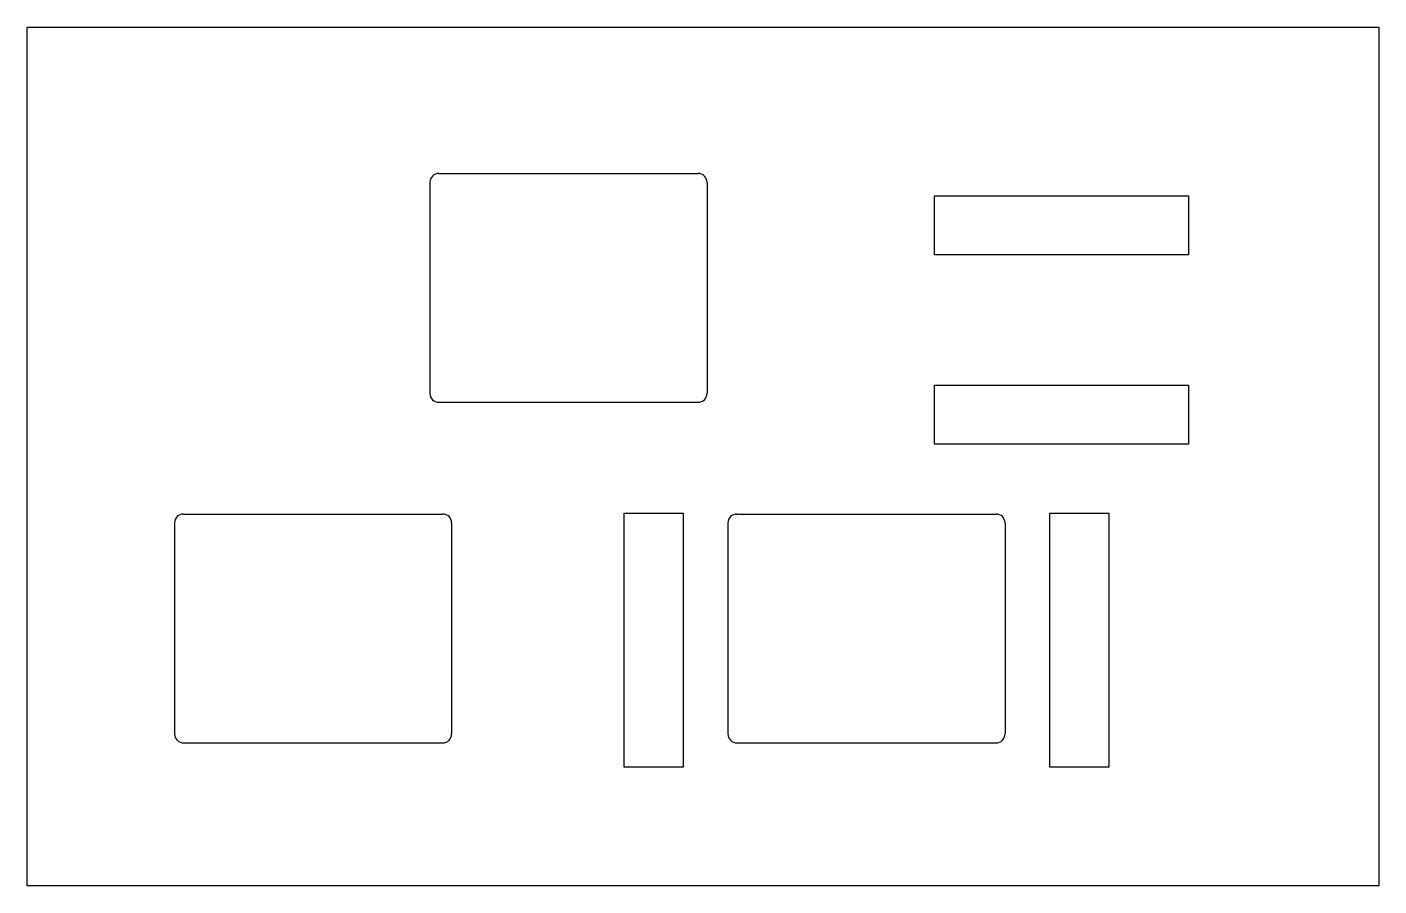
# Model space of a CAD drawing. Header units: inches. Extents: x 13.6 to 89.2, y 4.9 to 52.9.
import ezdxf

# ---------------------------------------------------------------- set-up
doc = ezdxf.new("R2010")
doc.units = ezdxf.units.IN
doc.header["$MEASUREMENT"] = 0

msp = doc.modelspace()

# ---------------------------------------------------------------- linework, layer by layer
for p, q in [((36.647, 44.704), (51.147, 44.704)), ((36.147, 44.204), (36.147, 32.404)), ((51.647, 44.204), (51.647, 32.404)), ((36.647, 31.904), (51.147, 31.904)), ((21.86, 25.154), (21.86, 13.354)), ((22.36, 25.654), (36.86, 25.654)), ((37.36, 25.154), (37.36, 13.354)), ((52.816, 25.154), (52.816, 13.354)), ((53.316, 25.654), (67.816, 25.654)), ((68.316, 25.154), (68.316, 13.354)), ((22.36, 12.854), (36.86, 12.854)), ((53.316, 12.854), (67.816, 12.854))]:
    msp.add_line(p, q)
at = {"color": 0}
for p, q in [((64.371, 40.154), (64.371, 43.454)), ((64.371, 43.454), (78.573, 43.454)), ((78.573, 43.454), (78.573, 40.154)), ((78.573, 40.154), (64.371, 40.154)), ((64.371, 29.553), (64.371, 32.854)), ((64.371, 32.854), (78.573, 32.854)), ((78.573, 32.854), (78.573, 29.553)), ((78.573, 29.553), (64.371, 29.553)), ((47.017, 25.705), (50.316, 25.705)), ((47.017, 11.503), (47.017, 25.705)), ((50.316, 25.705), (50.316, 11.503)), ((70.815, 25.705), (74.116, 25.705)), ((70.815, 11.503), (70.815, 25.705)), ((74.116, 25.705), (74.116, 11.503)), ((50.316, 11.503), (47.017, 11.503)), ((74.116, 11.503), (70.815, 11.503))]:
    msp.add_line(p, q, dxfattribs=at)
msp.add_lwpolyline([(13.609, 52.892), (89.235, 52.892), (89.235, 4.852), (13.609, 4.852)], close=True)
for centre, start, end in [((36.647, 44.204), 90, 180), ((51.147, 44.204), 0, 90), ((36.647, 32.404), 180, 270), ((51.147, 32.404), 270, 0), ((22.36, 25.154), 90, 180), ((36.86, 25.154), 0, 90), ((53.316, 25.154), 90, 180), ((67.816, 25.154), 0, 90), ((22.36, 13.354), 180, 270), ((36.86, 13.354), 270, 0), ((53.316, 13.354), 180, 270), ((67.816, 13.354), 270, 0)]:
    msp.add_arc(centre, 0.5, start, end)

doc.saveas('drawing.dxf')
